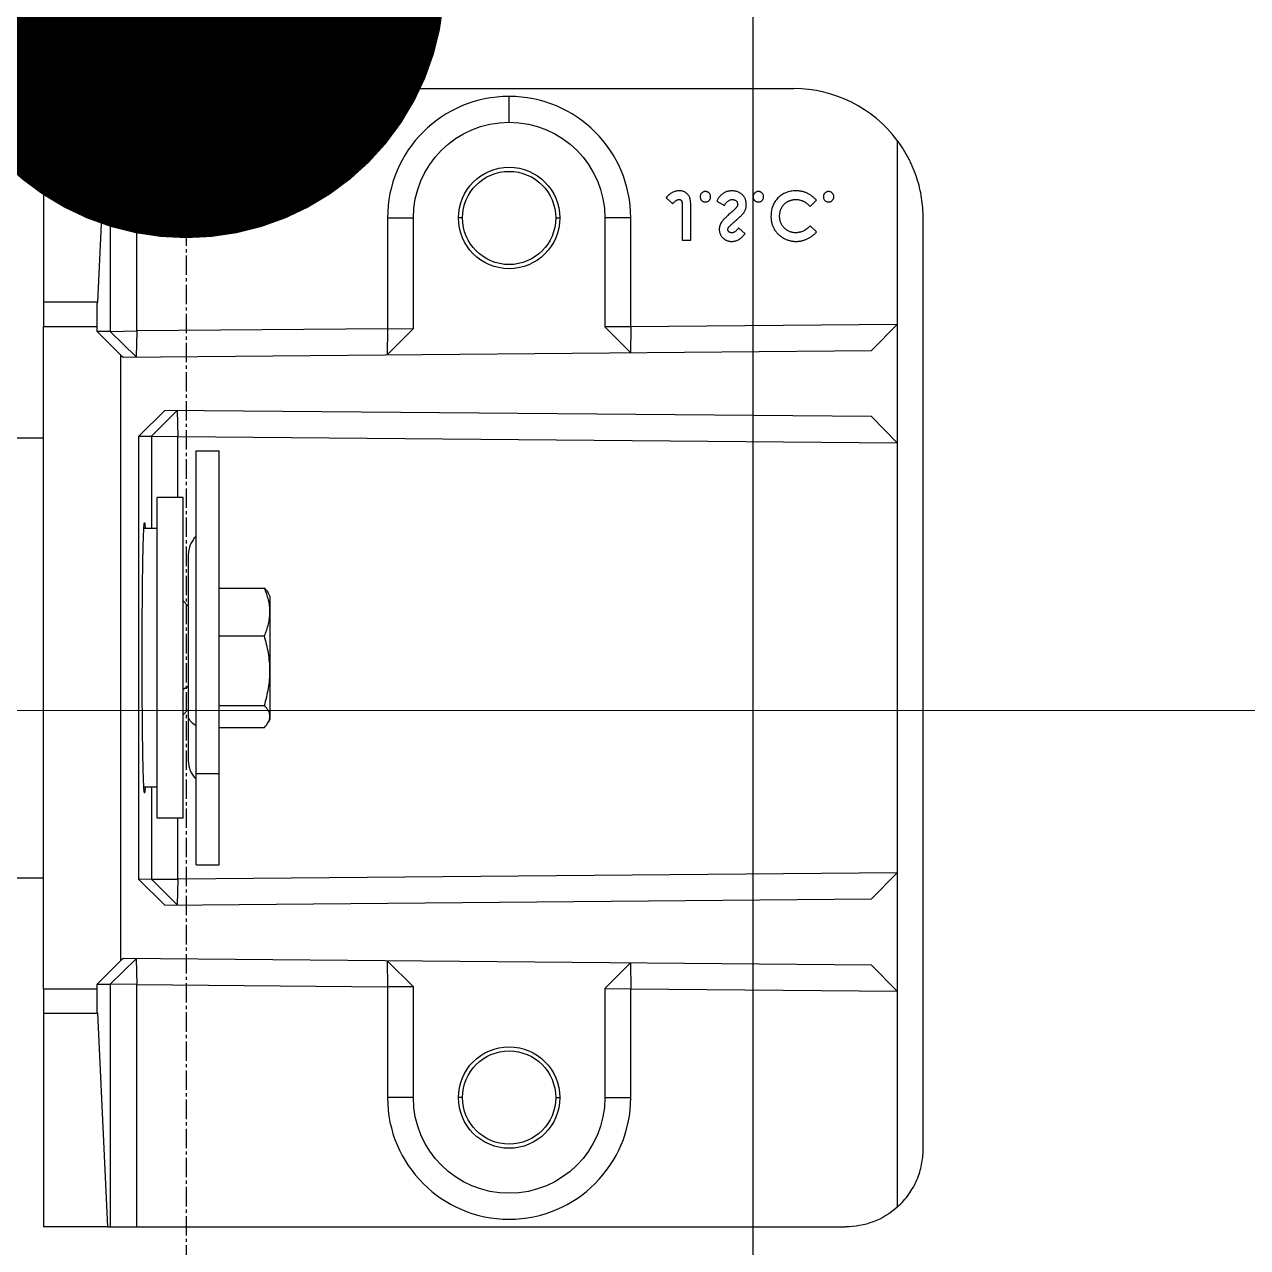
# Model space of a CAD drawing. Extents: x -32000 to 416743, y -254124 to 144214.
# Drawn here: x 257168.8 to 257405.1, y 74896.2 to 75132.6 of the extents above; entities that cross this region are included whole.
import ezdxf

# ---------------------------------------------------------------- set-up
doc = ezdxf.new("R2010")
doc.units = 0
doc.header["$LTSCALE"] = 10
for name, pattern in [('H12PL4$0$JJP_三點線', [0.9, 0.3, -0.15, 0, -0.15, 0, -0.15, 0, -0.15]), ('XFM1P40$0$CENTER2', [1.125, 0.75, -0.125, 0.125, -0.125]), ('XFM7P40ICA$0$H12PL4$0$JJP_三點線', [0.9, 0.3, -0.15, 0, -0.15, 0, -0.15, 0, -0.15])]:
    doc.linetypes.add(name, pattern=pattern)
for name, color, linetype in [('H12PL4$0$S-GRID', 252, 'Continuous'), ('XFM1P40$0$$0$M-PIPE-TEXT-ARROR', 250, 'Continuous'), ('XFM1P40$0$E-CBL-DIM', 250, 'Continuous'), ('XFM1P40$0$M-PIPE-CHWR13', 94, 'Continuous'), ('XFM1P40$0$M-PIPE-CHWR13_CL', 93, 'XFM1P40$0$CENTER2'), ('XFM1Q40$0$COL', 1, 'Continuous'), ('XFM1Q40$0$M-EQPM-MAU', 22, 'Continuous'), ('XFM7P40ICA$0$H12PL4$0$L40_19_MEJI', 252, 'Continuous'), ('XFM7P40ICA$0$H12PL4$0$S-GRID', 252, 'Continuous')]:
    doc.layers.add(name, color=color, linetype=linetype)
doc.styles.add('XFM1P40$0$$0$aa-txt', font='isocp.shx', dxfattribs={"bigfont": 'chineset.shx'})
doc.styles.add('XFM1P40$0$dim-txt', font='isocp.shx', dxfattribs={"width": 0.7, "bigfont": 'chineset.shx'})
doc.dimstyles.new('XFM1P40$0$$0$adim-200', dxfattribs={"dimscale": 200, "dimtxt": 0.3, "dimasz": 2.5, "dimexe": 0.1, "dimexo": 0.5, "dimgap": 0.15, "dimtad": 0, "dimdec": 4, "dimzin": 3, "dimdsep": 46, "dimtxsty": 'XFM1P40$0$$0$aa-txt', "dimcen": 2.5, "dimclrd": 256, "dimclre": 256, "dimclrt": 256, "dimadec": 0, "dimazin": 0, "dimtfac": 1, "dimtdec": 4, "dimtmove": 0, "dimatfit": 3, "dimfxl": 1, "dimtolj": 1, "dimtzin": 0, "dimarcsym": 0})
doc.dimstyles.new('XFM1P40$0$2000-dim', dxfattribs={"dimscale": 2000, "dimtxt": 0.1, "dimasz": 0.05, "dimexe": 0.1, "dimexo": 0.1, "dimgap": 0.05, "dimtad": 1, "dimdec": 0, "dimrnd": 5, "dimtxsty": 'XFM1P40$0$dim-txt', "dimblk": 'XFM1P40$0$_Dot', "dimcen": 2, "dimclrd": 256, "dimclre": 256, "dimclrt": 256, "dimadec": 0, "dimazin": 0, "dimtfac": 1, "dimtdec": 0, "dimtix": 1, "dimtmove": 2, "dimatfit": 3, "dimldrblk": 'XFM1P40$0$_Oblique', "dimfxl": 1, "dimtvp": 1, "dimarcsym": 0})

# ---------------------------------------------------------------- blocks, each defined once
blk = doc.blocks.new('H12PL4')
at = {"layer": 'H12PL4$0$S-GRID', "linetype": 'H12PL4$0$JJP_三點線', "lineweight": 0}
blk.add_line((-29000, 75000), (289600, 75000), dxfattribs=at)
blk = doc.blocks.new('XFM1P40$0$_Dot')
at = {"color": 0, "linetype": 'ByBlock', "lineweight": -2}
blk.add_line((-0.5, 0), (-1, 0), dxfattribs=at)
at = {"color": 0, "linetype": 'ByBlock', "const_width": 0.5}
blk.add_lwpolyline([(-0.25, 0, 1), (0.25, 0, 1)], format="xyb", close=True, dxfattribs=at)
blk = doc.blocks.new('*D288')
at = {"layer": 'DEFPOINTS', "color": 0, "transparency": 16777216}
for p in [(254630.54, 75140.63, 0), (257200, 75141.28), (257200, 75140.63, 0)]:
    blk.add_point(p, dxfattribs=at)
at = {"layer": 'XFM1P40$0$E-CBL-DIM', "lineweight": -2}
for p, q in [((254630.54, 75340.63), (254630.54, 75341.28)), ((257200, 75340.63), (257200, 75341.28)), ((254730.54, 75141.28), (257100, 75141.28))]:
    blk.add_line(p, q, dxfattribs=at)
at = {"layer": 'XFM1P40$0$E-CBL-DIM', "lineweight": -2, "xscale": 100, "yscale": 100, "zscale": 100, "rotation": 180}
blk.add_blockref('XFM1P40$0$_Dot', (254630.54, 75141.28), dxfattribs=at)
at = {"layer": 'XFM1P40$0$E-CBL-DIM', "lineweight": -2, "xscale": 100, "yscale": 100, "zscale": 100}
blk.add_blockref('XFM1P40$0$_Dot', (257200, 75141.28), dxfattribs=at)
at = {"layer": 'XFM1P40$0$E-CBL-DIM', "insert": (255915.27, 75341.3), "char_height": 200, "attachment_point": 5, "style": 'XFM1P40$0$dim-txt'}
blk.add_mtext('2570', dxfattribs=at)
blk = doc.blocks.new('XFM1P40$0$_Oblique')
at = {"color": 0, "linetype": 'ByBlock', "lineweight": -2}
blk.add_line((-0.5, -0.5), (0.5, 0.5), dxfattribs=at)
blk = doc.blocks.new('*D289')
at = {"layer": 'DEFPOINTS', "color": 0, "transparency": 16777216}
for p in [(257200, 75140.63, 0), (257620, 75141.28), (257620, 75140.63, 0)]:
    blk.add_point(p, dxfattribs=at)
at = {"layer": 'XFM1P40$0$E-CBL-DIM', "lineweight": -2}
for p, q in [((257200, 75340.63), (257200, 75341.28)), ((257620, 75340.63), (257620, 75341.28)), ((257100, 75141.28), (257000, 75141.28)), ((257200, 75141.28), (257620, 75141.28)), ((257720, 75141.28), (257820, 75141.28))]:
    blk.add_line(p, q, dxfattribs=at)
at = {"layer": 'XFM1P40$0$E-CBL-DIM', "lineweight": -2, "xscale": 100, "yscale": 100, "zscale": 100}
blk.add_blockref('XFM1P40$0$_Dot', (257200, 75141.28), dxfattribs=at)
at = {"layer": 'XFM1P40$0$E-CBL-DIM', "lineweight": -2, "xscale": 100, "yscale": 100, "zscale": 100, "rotation": 180}
blk.add_blockref('XFM1P40$0$_Dot', (257620, 75141.28), dxfattribs=at)
at = {"layer": 'XFM1P40$0$E-CBL-DIM', "insert": (257410, 75341.3), "char_height": 200, "attachment_point": 5, "style": 'XFM1P40$0$dim-txt'}
blk.add_mtext('420', dxfattribs=at)
blk = doc.blocks.new('XFM1Q40$0$JCZ-500鑄')
for p, q in [((-47.5, 185, 90), (-47.5, 170, 90)), ((37.5, 185, 90), (37.5, 170, 90)), ((-115, 157.61, 40), (-115, 170, 40)), ((-115, 170, 40), (-73.71, 170, 151.73)), ((-73.71, 159.56, 151.73), (-73.71, 170, 151.73)), ((59.02, 170, 155), (-69.02, 170, 155)), ((-69.02, 170, 155), (-69.02, 159.62, 155)), ((59.02, 159.62, 155), (59.02, 170, 155)), ((63.71, 170, 151.73), (105, 170, 40)), ((63.71, 170, 151.73), (63.71, 159.56, 151.73)), ((105, 157.61, 40), (105, 170, 40)), ((-115, 157.61, 40), (-73.71, 159.56, 151.73)), ((-68.05, 159.62, 155), (-69.02, 159.62, 155)), ((-68.07, 157.09, 10), (-68.05, 159.62, 155)), ((-68.05, 159.62, 155), (-63.51, 155, 155)), ((53.51, 155, 155), (58.05, 159.62, 155)), ((59.02, 159.62, 155), (58.05, 159.62, 155)), ((58.05, 159.62, 155), (58.07, 157.09, 10)), ((63.71, 159.56, 151.73), (105, 157.61, 40)), ((-115, 157.61, 40), (-115, 157.09, 10)), ((-115, 151.91, 5), (-115, 157.09, 10)), ((-115, 157.09, 10), (-68.07, 157.09, 10)), ((-68.07, 157.09, 10), (-68.16, 151.91, 5)), ((-68.07, 157.09, 10), (-63.16, 152.09, 10)), ((53.16, 152.09, 10), (58.07, 157.09, 10)), ((58.07, 157.09, 10), (105, 157.09, 10)), ((58.16, 151.91, 5), (58.07, 157.09, 10)), ((105, 157.61, 40), (105, 157.09, 10)), ((105, 157.09, 10), (105, 151.91, 5)), ((-63.13, 154.61, 154.61), (-64.4, 10, 10)), ((53.51, 155, 155), (-63.51, 155, 155)), ((-63.51, 155, 155), (-63.13, 154.61, 154.61)), ((53.13, 154.61, 154.61), (53.51, 155, 155)), ((54.4, 10, 10), (53.13, 154.61, 154.61)), ((-68.16, 151.91, 5), (-115, 151.91, 5)), ((-115, 151.91, 5), (-115, 25, 5)), ((-68.58, 103.5, 5), (-68.16, 151.91, 5)), ((-68.16, 151.91, 5), (-63.16, 152.09, 10)), ((-52.8, 146.51, 146.51), (-47.84, 151.56, 151.56)), ((37.84, 151.56, 151.56), (-47.84, 151.56, 151.56)), ((-47.84, 151.56, 151.56), (-47.82, 149.09, 10.09)), ((37.82, 149.09, 10.09), (37.84, 151.56, 151.56)), ((37.84, 151.56, 151.56), (42.8, 146.51, 146.51)), ((53.16, 152.09, 10), (58.16, 151.91, 5)), ((105, 151.91, 5), (58.16, 151.91, 5)), ((58.16, 151.91, 5), (58.58, 103.5, 5)), ((105, 151.91, 5), (105, 15, 5)), ((-47.82, 149.09, 10.09), (-52.77, 144.13, 10)), ((-47.82, 149.09, 10.09), (-47.77, 144, 5)), ((-47.82, 149.09, 10.09), (-30, 149.09, 10.09)), ((-31.03, 150.4, 85), (-31.02, 150.52, 92)), ((-30, 148, 92), (-30, 150.64, 92)), ((20, 148, 92), (20, 150.64, 92)), ((20, 149.09, 10.09), (37.82, 149.09, 10.09)), ((21.02, 150.52, 92), (21.03, 150.4, 85)), ((37.82, 149.09, 10.09), (37.77, 144, 5)), ((37.82, 149.09, 10.09), (42.77, 144.13, 10)), ((-36, 143, 92), (-36, 148, 92)), ((26, 143, 92), (26, 148, 92)), ((-51.6, 10, 10), (-52.8, 146.51, 146.51)), ((42.8, 146.51, 146.51), (41.6, 10, 10)), ((-52.77, 144.13, 10), (-47.77, 144, 5)), ((-47.77, 144, 5), (-46.56, 5, 5)), ((-36, 144, 5), (-47.77, 144, 5)), ((-15, 142, 92), (-16, 143, 92)), ((0.58, 142, 100.3), (1.14, 143, 101.13)), ((5, 142, 92), (6, 143, 92)), ((37.77, 144, 5), (26, 144, 5)), ((36.56, 5, 5), (37.77, 144, 5)), ((37.77, 144, 5), (42.77, 144.13, 10)), ((-45, 140.5, 92), (-45, 136, 92)), ((17.38, 140.5, 125.15), (17.38, 136, 125.15)), ((35, 140.5, 92), (35, 136, 92)), ((-18.45, 136, 94.89), (-18.45, 127.29, 94.89)), ((-9.22, 136, 105.09), (-9.22, 127.29, 105.09)), ((4.23, 136, 102.2), (4.23, 127.29, 102.2)), ((8.45, 136, 89.11), (8.45, 127.29, 89.11)), ((-16.91, 126.22, 92), (-17.52, 126.57, 92)), ((6.91, 126.22, 92), (7.52, 126.57, 92)), ((-90, 103.5, 5), (-68.58, 103.5, 5)), ((-90, 103.5, 5), (-90, 98.5, 10)), ((-63.58, 103.54, 10), (-68.62, 98.5, 10)), ((-68.58, 103.5, 5), (-68.62, 98.5, 10)), ((-68.58, 103.5, 5), (-63.58, 103.54, 10)), ((53.58, 103.54, 10), (58.58, 103.5, 5)), ((58.62, 98.5, 10), (53.58, 103.54, 10)), ((58.58, 103.5, 5), (80, 103.5, 5)), ((58.62, 98.5, 10), (58.58, 103.5, 5)), ((80, 98.5, 10), (80, 103.5, 5)), ((-68.62, 98.5, 10), (-90, 98.5, 10)), ((80, 98.5, 10), (58.62, 98.5, 10)), ((-90, 89.01, -5), (-90, 89.8, 10)), ((80, 89.01, -5), (80, 89.8, 10)), ((-108.5, 80, 10), (-113.5, 80, 5)), ((-90, 70.99, -5), (-90, 70.2, 10)), ((80, 70.99, -5), (80, 70.2, 10)), ((-90, 56.5, 5), (-90, 61.5, 10)), ((-90, 61.5, 10), (-68.95, 61.5, 10)), ((-68.99, 56.5, 5), (-68.95, 61.5, 10)), ((-68.95, 61.5, 10), (-63.99, 56.54, 10)), ((53.99, 56.54, 10), (58.95, 61.5, 10)), ((58.95, 61.5, 10), (58.99, 56.5, 5)), ((58.95, 61.5, 10), (80, 61.5, 10)), ((80, 61.5, 10), (80, 56.5, 5)), ((-68.99, 56.5, 5), (-90, 56.5, 5)), ((-69.44, 5, 5), (-68.99, 56.5, 5)), ((-68.99, 56.5, 5), (-63.99, 56.54, 10)), ((53.99, 56.54, 10), (58.99, 56.5, 5)), ((58.99, 56.5, 5), (59.44, 5, 5)), ((80, 56.5, 5), (58.99, 56.5, 5)), ((-93.92, 49.64, 6), (-92.76, 48.38, 6)), ((-92.27, 46.55, 6), (-85.71, 46.55, 6)), ((-85.71, 46.55, 6), (-85.71, 44.88, 6)), ((-85.71, 44.88, 6), (-91.88, 44.88, 6)), ((-93.26, 39.88, 6), (-92.38, 38.41, 6)), ((-86.95, 34.4, 6), (-88.09, 35.65, 6)), ((-92.22, 21.81, 6), (-93.47, 20.63, 6)), ((-87.32, 20.59, 6), (-88.49, 21.81, 6)), ((-64.4, 10, 10), (-69.44, 5, 5)), ((-46.56, 5, 5), (-51.6, 10, 10)), ((41.6, 10, 10), (36.56, 5, 5)), ((59.44, 5, 5), (54.4, 10, 10)), ((-105, 5, 5), (-69.44, 5, 5)), ((-69.44, 5, 5), (-46.56, 5, 5)), ((-46.56, 5, 5), (36.56, 5, 5)), ((36.56, 5, 5), (59.44, 5, 5)), ((59.44, 5, 5), (101.18, 5, 5)), ((90, 0), (-90, 0))]:
    blk.add_line(p, q)
at = {"extrusion": (2.40741e-33, 1, -1.0842e-17)}
for centre, start, end in [((69.02, 150, 170), 20.2826, 90), ((-59.02, 150, 170), 90, 159.7174)]:
    blk.add_arc(centre, 5, start, end, dxfattribs=at)
at = {"extrusion": (1.4638e-32, -1, -6.59239e-17)}
for centre in [(-5, 92, -148), (-5, 92, -143)]:
    blk.add_arc(centre, 31, 0, 180, dxfattribs=at)
at = {"extrusion": (0, 0, -1)}
for centre, start, end in [((24.89, 137, -92), 44.427, 90), ((-14.89, 137, -92), 90, 135.573)]:
    blk.add_arc(centre, 5, start, end, dxfattribs=at)
at = {"extrusion": (-2.01461e-16, 1, 2.8502e-16)}
for start, end in [(0, 124.0223), (124.0223, 180)]:
    blk.add_arc((5, 92, 142), 19.89, start, end, dxfattribs=at)
at = {"extrusion": (-0.82882, -4.05906e-16, 0.559516)}
blk.add_arc((-137, 93.35, 55.62), 5, 134.427, 180, dxfattribs=at)
at = {"extrusion": (2.01461e-16, -1, -2.8502e-16)}
for centre, start, end in [((-5, 92, -140.5), 55.9777, 180), ((-5, 92, -140.5), 0, 55.9777), ((-5, 92, -136), 55.9777, 180), ((-5, 92, -136), 0, 55.9777)]:
    blk.add_arc(centre, 40, start, end, dxfattribs=at)
at = {"extrusion": (-1.29174e-16, 1, 3.13183e-16)}
for start, end in [(0, 42.1457), (42.1457, 102.1457), (102.1457, 162.1457), (162.1457, 180)]:
    blk.add_arc((5, 92, 126.22), 11.91, start, end, dxfattribs=at)
at = {"extrusion": (2.22045e-16, 1.76787e-16, -1)}
for centre, radius, start, end in [((90, 80, -5), 23.5, 0, 90), ((-80, 80, -5), 23.5, 90, 270), ((90, 80, -5), 23.5, 270, 0), ((90, 25, -5), 25, 306.8699, 0)]:
    blk.add_arc(centre, radius, start, end, dxfattribs=at)
for centre, radius, start, end in [((-90, 80, 10), 18.5, 90, 180), ((80, 80, 10), 18.5, 270, 90), ((-90, 80, 10), 9.8, 90, 270), ((-90, 80, -5), 9.01, 90, 270), ((-90, 80, 10), 9.8, 270, 90), ((-90, 80, -5), 9.01, 270, 90), ((80, 80, 10), 9.8, 90, 270), ((80, 80, -5), 9.01, 90, 270), ((80, 80, 10), 9.8, 270, 90), ((80, 80, -5), 9.01, 270, 90), ((-90, 80, 10), 18.5, 180, 270), ((90, 15, 5), 15, 318.1897, 0)]:
    blk.add_arc(centre, radius, start, end)
for points, weights in [([(-69.02, 159.62, 155), (-71.18, 159.62, 155), (-72.96, 159.6, 153.76), (-73.71, 159.56, 151.73)], [1, 0.880375915643, 0.880375915643, 1]), ([(63.71, 159.56, 151.73), (62.96, 159.6, 153.76), (61.18, 159.62, 155), (59.02, 159.62, 155)], [1, 0.880375915643, 0.880375915643, 1]), ([(-30, 150.27, 77.74), (-30.7, 150.31, 80.14), (-31.03, 150.35, 82.58), (-31.03, 150.4, 85)], [0.909736914879, 0.932765617485, 0.962853312525, 1]), ([(-31.02, 150.52, 92), (-30.97, 151.42, 143.95), (20.97, 151.42, 143.95), (21.02, 150.52, 92)], [1, 0.33394318746, 0.33394318746, 1]), ([(21.03, 150.4, 85), (21.03, 150.35, 82.58), (20.7, 150.31, 80.14), (20, 150.27, 77.74)], [1, 0.962853312525, 0.932765617485, 0.909736914879])]:
    blk.add_rational_spline(points, weights, degree=3)
for points, knots in [([(-13.83, 126.22, 99.99), (-14.22, 126.22, 99.56), (-14.62, 126.25, 99.13), (-15.4, 126.34, 98.27), (-15.78, 126.42, 97.84), (-16.94, 126.69, 96.57), (-17.69, 126.96, 95.73), (-18.45, 127.29, 94.89)], [0.006959387, 0.006959387, 0.006959387, 0.006959387, 0.008692669, 0.008692669, 0.010425951, 0.010425951, 0.013892515, 0.013892515, 0.013892515, 0.013892515]), ([(-9.22, 127.29, 105.09), (-9.97, 126.96, 104.26), (-10.73, 126.69, 103.42), (-12.27, 126.32, 101.72), (-13.05, 126.22, 100.86), (-13.83, 126.22, 99.99)], [0.000000238, 0.000000238, 0.000000238, 0.000000238, 0.003479813, 0.003479813, 0.006959387, 0.006959387, 0.006959387, 0.006959387]), ([(-2.49, 126.22, 103.65), (-3.06, 126.22, 103.77), (-3.63, 126.25, 103.89), (-4.78, 126.35, 104.14), (-5.34, 126.42, 104.26), (-7.03, 126.7, 104.62), (-8.13, 126.97, 104.86), (-9.22, 127.29, 105.09)], [0.019228625, 0.019228625, 0.019228625, 0.019228625, 0.020969115, 0.020969115, 0.022709605, 0.022709605, 0.026190586, 0.026190586, 0.026190586, 0.026190586]), ([(4.23, 127.29, 102.2), (3.14, 126.96, 102.43), (2.02, 126.69, 102.68), (-0.23, 126.32, 103.16), (-1.36, 126.22, 103.4), (-2.49, 126.22, 103.65)], [0.012270797, 0.012270797, 0.012270797, 0.012270797, 0.015749711, 0.015749711, 0.019228625, 0.019228625, 0.019228625, 0.019228625]), ([(6.34, 126.22, 95.65), (6.16, 126.22, 96.21), (5.98, 126.25, 96.77), (5.62, 126.34, 97.87), (5.45, 126.42, 98.42), (4.92, 126.69, 100.05), (4.57, 126.96, 101.13), (4.23, 127.29, 102.2)], [0.006959387, 0.006959387, 0.006959387, 0.006959387, 0.008692669, 0.008692669, 0.010425951, 0.010425951, 0.013892515, 0.013892515, 0.013892515, 0.013892515]), ([(8.45, 127.29, 89.11), (8.1, 126.96, 90.18), (7.76, 126.69, 91.26), (7.05, 126.32, 93.44), (6.7, 126.22, 94.54), (6.34, 126.22, 95.65)], [0.000000238, 0.000000238, 0.000000238, 0.000000238, 0.003479813, 0.003479813, 0.006959387, 0.006959387, 0.006959387, 0.006959387]), ([(-95.24, 47.11, 6), (-95.23, 47.23, 6), (-95.23, 47.47, 6), (-95.16, 47.82, 6), (-95.06, 48.16, 6), (-94.91, 48.49, 6), (-94.73, 48.8, 6), (-94.5, 49.1, 6), (-94.23, 49.39, 6), (-94.03, 49.56, 6), (-93.92, 49.64, 6)], [0, 0, 0, 0, 0.123869, 0.244318, 0.36308, 0.483363, 0.604704, 0.731021, 0.862039, 1, 1, 1, 1]), ([(-92.76, 48.38, 6), (-92.83, 48.32, 6), (-92.97, 48.19, 6), (-93.15, 48.01, 6), (-93.3, 47.84, 6), (-93.41, 47.68, 6), (-93.48, 47.53, 6), (-93.53, 47.39, 6), (-93.56, 47.24, 6), (-93.57, 47.15, 6), (-93.57, 47.1, 6)], [0, 0, 0, 0, 0.191177, 0.356896, 0.499617, 0.618069, 0.721813, 0.819283, 0.911678, 1, 1, 1, 1]), ([(-91.88, 44.88, 6), (-92, 44.88, 6), (-92.22, 44.88, 6), (-92.55, 44.89, 6), (-92.85, 44.91, 6), (-93.12, 44.94, 6), (-93.37, 44.97, 6), (-93.58, 45.01, 6), (-93.77, 45.05, 6), (-93.99, 45.12, 6), (-94.23, 45.23, 6), (-94.48, 45.4, 6), (-94.7, 45.61, 6), (-94.9, 45.85, 6), (-95.05, 46.13, 6), (-95.16, 46.43, 6), (-95.23, 46.76, 6), (-95.23, 46.99, 6), (-95.24, 47.11, 6)], [0, 0, 0, 0, 0.0764104, 0.1472277, 0.212073, 0.2710544, 0.3241761, 0.3719781, 0.4141163, 0.4509948, 0.5180951, 0.5835658, 0.6487332, 0.7154311, 0.7831206, 0.8520752, 0.9238429, 1, 1, 1, 1]), ([(-93.57, 47.1, 6), (-93.57, 47.06, 6), (-93.56, 46.97, 6), (-93.51, 46.86, 6), (-93.44, 46.76, 6), (-93.35, 46.69, 6), (-93.26, 46.65, 6), (-93.17, 46.62, 6), (-93.06, 46.6, 6), (-92.94, 46.58, 6), (-92.79, 46.56, 6), (-92.63, 46.56, 6), (-92.46, 46.55, 6), (-92.33, 46.55, 6), (-92.27, 46.55, 6)], [0, 0, 0, 0, 0.0836649, 0.1608601, 0.2367566, 0.3196641, 0.3673443, 0.4262313, 0.4935493, 0.5728733, 0.6624888, 0.7645312, 0.8758718, 1, 1, 1, 1]), ([(-95.12, 42.08, 6), (-95.12, 42.15, 6), (-95.11, 42.28, 6), (-95.05, 42.47, 6), (-94.95, 42.65, 6), (-94.83, 42.8, 6), (-94.67, 42.93, 6), (-94.5, 43.03, 6), (-94.3, 43.08, 6), (-94.17, 43.09, 6), (-94.1, 43.09, 6)], [0, 0, 0, 0, 0.126739, 0.249854, 0.371183, 0.498951, 0.62672, 0.750102, 0.872098, 1, 1, 1, 1]), ([(-94.1, 43.09, 6), (-94.04, 43.09, 6), (-93.9, 43.08, 6), (-93.71, 43.03, 6), (-93.54, 42.93, 6), (-93.38, 42.8, 6), (-93.26, 42.65, 6), (-93.16, 42.47, 6), (-93.11, 42.28, 6), (-93.1, 42.15, 6), (-93.1, 42.08, 6)], [0, 0, 0, 0, 0.128287, 0.250649, 0.37337, 0.500625, 0.628031, 0.749723, 0.87288, 1, 1, 1, 1]), ([(-94.1, 41.07, 6), (-94.17, 41.07, 6), (-94.3, 41.08, 6), (-94.49, 41.14, 6), (-94.67, 41.23, 6), (-94.83, 41.36, 6), (-94.96, 41.52, 6), (-95.05, 41.69, 6), (-95.11, 41.88, 6), (-95.12, 42.02, 6), (-95.12, 42.08, 6)], [0, 0, 0, 0, 0.127841, 0.249779, 0.372553, 0.500261, 0.627969, 0.750265, 0.873322, 1, 1, 1, 1]), ([(-93.1, 42.08, 6), (-93.1, 42.02, 6), (-93.11, 41.88, 6), (-93.16, 41.69, 6), (-93.26, 41.52, 6), (-93.38, 41.36, 6), (-93.54, 41.23, 6), (-93.71, 41.14, 6), (-93.9, 41.08, 6), (-94.04, 41.07, 6), (-94.1, 41.07, 6)], [0, 0, 0, 0, 0.1270595, 0.2501582, 0.3728214, 0.5001668, 0.6273612, 0.7494693, 0.871774, 1, 1, 1, 1]), ([(-95.24, 36.95, 6), (-95.24, 37.03, 6), (-95.23, 37.19, 6), (-95.21, 37.42, 6), (-95.17, 37.65, 6), (-95.12, 37.86, 6), (-95.06, 38.07, 6), (-94.97, 38.27, 6), (-94.88, 38.46, 6), (-94.76, 38.65, 6), (-94.63, 38.82, 6), (-94.49, 39, 6), (-94.33, 39.16, 6), (-94.15, 39.32, 6), (-93.95, 39.47, 6), (-93.74, 39.61, 6), (-93.51, 39.75, 6), (-93.34, 39.84, 6), (-93.26, 39.88, 6)], [0, 0, 0, 0, 0.0635598, 0.1258849, 0.1862647, 0.2450088, 0.3033976, 0.3608185, 0.4180847, 0.4755399, 0.5338146, 0.5936782, 0.6550955, 0.7187347, 0.7849464, 0.8535031, 0.9251726, 1, 1, 1, 1]), ([(-92.38, 38.41, 6), (-92.47, 38.36, 6), (-92.66, 38.26, 6), (-92.9, 38.08, 6), (-93.11, 37.9, 6), (-93.27, 37.71, 6), (-93.41, 37.52, 6), (-93.5, 37.31, 6), (-93.56, 37.11, 6), (-93.57, 36.96, 6), (-93.57, 36.89, 6)], [0, 0, 0, 0, 0.160458, 0.307612, 0.442139, 0.566229, 0.681222, 0.789558, 0.895029, 1, 1, 1, 1]), ([(-91.09, 37.06, 6), (-90.99, 37.18, 6), (-90.8, 37.41, 6), (-90.51, 37.73, 6), (-90.25, 38.02, 6), (-90, 38.27, 6), (-89.77, 38.49, 6), (-89.56, 38.69, 6), (-89.36, 38.84, 6), (-89.13, 39.01, 6), (-88.85, 39.17, 6), (-88.51, 39.3, 6), (-88.17, 39.39, 6), (-87.94, 39.4, 6), (-87.83, 39.4, 6)], [0, 0, 0, 0, 0.112135, 0.215221, 0.309931, 0.395996, 0.473179, 0.541879, 0.602267, 0.654475, 0.747781, 0.835263, 0.918918, 1, 1, 1, 1]), ([(-87.83, 39.4, 6), (-87.75, 39.4, 6), (-87.59, 39.4, 6), (-87.36, 39.36, 6), (-87.14, 39.31, 6), (-86.93, 39.23, 6), (-86.72, 39.13, 6), (-86.53, 39.01, 6), (-86.34, 38.87, 6), (-86.17, 38.7, 6), (-86.01, 38.52, 6), (-85.86, 38.33, 6), (-85.74, 38.13, 6), (-85.64, 37.92, 6), (-85.57, 37.69, 6), (-85.51, 37.46, 6), (-85.48, 37.22, 6), (-85.48, 37.05, 6), (-85.48, 36.97, 6)], [0, 0, 0, 0, 0.063185, 0.124481, 0.184877, 0.244614, 0.304595, 0.365488, 0.427421, 0.49161, 0.55586, 0.618978, 0.68088, 0.742424, 0.804953, 0.868227, 0.932874, 1, 1, 1, 1]), ([(-92.59, 34.17, 6), (-92.69, 34.17, 6), (-92.87, 34.17, 6), (-93.14, 34.21, 6), (-93.4, 34.27, 6), (-93.64, 34.35, 6), (-93.88, 34.46, 6), (-94.1, 34.59, 6), (-94.3, 34.76, 6), (-94.49, 34.93, 6), (-94.67, 35.13, 6), (-94.82, 35.35, 6), (-94.95, 35.58, 6), (-95.05, 35.83, 6), (-95.14, 36.09, 6), (-95.2, 36.36, 6), (-95.23, 36.65, 6), (-95.24, 36.85, 6), (-95.24, 36.95, 6)], [0, 0, 0, 0, 0.065193, 0.12791, 0.189023, 0.248512, 0.307568, 0.366978, 0.426948, 0.4883, 0.550066, 0.611349, 0.67219, 0.734048, 0.796945, 0.862267, 0.929634, 1, 1, 1, 1]), ([(-93.57, 36.89, 6), (-93.57, 36.82, 6), (-93.56, 36.68, 6), (-93.51, 36.48, 6), (-93.43, 36.29, 6), (-93.31, 36.14, 6), (-93.18, 36, 6), (-93.02, 35.9, 6), (-92.86, 35.84, 6), (-92.75, 35.84, 6), (-92.69, 35.83, 6)], [0, 0, 0, 0, 0.1419221, 0.2753495, 0.4052739, 0.5362988, 0.6622399, 0.7779667, 0.88833, 1, 1, 1, 1]), ([(-92.69, 35.83, 6), (-92.64, 35.84, 6), (-92.53, 35.84, 6), (-92.37, 35.89, 6), (-92.21, 35.96, 6), (-92.08, 36.04, 6), (-91.97, 36.13, 6), (-91.88, 36.21, 6), (-91.77, 36.31, 6), (-91.65, 36.43, 6), (-91.53, 36.56, 6), (-91.39, 36.71, 6), (-91.24, 36.88, 6), (-91.14, 37, 6), (-91.09, 37.06, 6)], [0, 0, 0, 0, 0.076338, 0.155074, 0.238325, 0.327891, 0.378865, 0.43968, 0.509886, 0.588921, 0.677472, 0.775572, 0.882649, 1, 1, 1, 1]), ([(-89.39, 36.32, 6), (-89.46, 36.24, 6), (-89.59, 36.09, 6), (-89.77, 35.88, 6), (-89.93, 35.7, 6), (-90.08, 35.54, 6), (-90.2, 35.4, 6), (-90.31, 35.29, 6), (-90.39, 35.2, 6), (-90.44, 35.15, 6), (-90.46, 35.13, 6)], [0, 0, 0, 0, 0.192953, 0.366184, 0.520457, 0.655012, 0.770624, 0.865677, 0.942675, 1, 1, 1, 1]), ([(-88.2, 37.58, 6), (-88.22, 37.56, 6), (-88.28, 37.51, 6), (-88.38, 37.42, 6), (-88.5, 37.3, 6), (-88.64, 37.16, 6), (-88.8, 36.99, 6), (-88.98, 36.79, 6), (-89.18, 36.56, 6), (-89.32, 36.4, 6), (-89.39, 36.32, 6)], [0, 0, 0, 0, 0.0592336, 0.1363478, 0.2338027, 0.3486397, 0.4831847, 0.6359708, 0.8092454, 1, 1, 1, 1]), ([(-87.75, 37.74, 6), (-87.79, 37.74, 6), (-87.87, 37.73, 6), (-87.98, 37.7, 6), (-88.09, 37.65, 6), (-88.16, 37.61, 6), (-88.2, 37.58, 6)], [0, 0, 0, 0, 0.241881, 0.487115, 0.737838, 1, 1, 1, 1]), ([(-88.09, 35.65, 6), (-88.02, 35.7, 6), (-87.87, 35.81, 6), (-87.68, 35.97, 6), (-87.52, 36.14, 6), (-87.38, 36.3, 6), (-87.27, 36.47, 6), (-87.2, 36.64, 6), (-87.15, 36.81, 6), (-87.15, 36.93, 6), (-87.14, 36.99, 6)], [0, 0, 0, 0, 0.162432, 0.311848, 0.448466, 0.574275, 0.689054, 0.797558, 0.900286, 1, 1, 1, 1]), ([(-87.14, 36.99, 6), (-87.14, 37.04, 6), (-87.15, 37.14, 6), (-87.18, 37.29, 6), (-87.24, 37.42, 6), (-87.32, 37.53, 6), (-87.42, 37.62, 6), (-87.52, 37.69, 6), (-87.64, 37.73, 6), (-87.71, 37.73, 6), (-87.75, 37.74, 6)], [0, 0, 0, 0, 0.148126, 0.285993, 0.416634, 0.54738, 0.671583, 0.784401, 0.893266, 1, 1, 1, 1]), ([(-85.48, 36.97, 6), (-85.48, 36.86, 6), (-85.49, 36.64, 6), (-85.55, 36.32, 6), (-85.65, 36, 6), (-85.76, 35.75, 6), (-85.88, 35.55, 6), (-85.99, 35.39, 6), (-86.11, 35.23, 6), (-86.24, 35.07, 6), (-86.4, 34.91, 6), (-86.57, 34.74, 6), (-86.75, 34.57, 6), (-86.89, 34.46, 6), (-86.95, 34.4, 6)], [0, 0, 0, 0, 0.106906, 0.212967, 0.319763, 0.429089, 0.485862, 0.546561, 0.611431, 0.679818, 0.753594, 0.83076, 0.913137, 1, 1, 1, 1]), ([(-90.46, 35.13, 6), (-90.55, 35.04, 6), (-90.72, 34.89, 6), (-90.99, 34.68, 6), (-91.25, 34.51, 6), (-91.5, 34.38, 6), (-91.76, 34.28, 6), (-92.03, 34.21, 6), (-92.31, 34.17, 6), (-92.5, 34.17, 6), (-92.59, 34.17, 6)], [0, 0, 0, 0, 0.150811, 0.289911, 0.417498, 0.535597, 0.648803, 0.762441, 0.879845, 1, 1, 1, 1]), ([(-95.12, 31.84, 6), (-95.12, 31.91, 6), (-95.11, 32.04, 6), (-95.05, 32.23, 6), (-94.95, 32.41, 6), (-94.83, 32.56, 6), (-94.67, 32.69, 6), (-94.5, 32.79, 6), (-94.3, 32.85, 6), (-94.17, 32.85, 6), (-94.1, 32.86, 6)], [0, 0, 0, 0, 0.126739, 0.249854, 0.371183, 0.498951, 0.62672, 0.750102, 0.872098, 1, 1, 1, 1]), ([(-94.1, 30.83, 6), (-94.17, 30.83, 6), (-94.3, 30.84, 6), (-94.49, 30.9, 6), (-94.67, 30.99, 6), (-94.83, 31.12, 6), (-94.96, 31.28, 6), (-95.05, 31.45, 6), (-95.11, 31.64, 6), (-95.12, 31.78, 6), (-95.12, 31.84, 6)], [0, 0, 0, 0, 0.127841, 0.249779, 0.372553, 0.500261, 0.627969, 0.750265, 0.873322, 1, 1, 1, 1]), ([(-94.1, 32.86, 6), (-94.04, 32.85, 6), (-93.9, 32.85, 6), (-93.71, 32.79, 6), (-93.54, 32.69, 6), (-93.38, 32.56, 6), (-93.26, 32.41, 6), (-93.16, 32.23, 6), (-93.11, 32.04, 6), (-93.1, 31.91, 6), (-93.1, 31.84, 6)], [0, 0, 0, 0, 0.1282867, 0.2506492, 0.3733704, 0.500625, 0.6280307, 0.7497234, 0.8728804, 1, 1, 1, 1]), ([(-93.1, 31.84, 6), (-93.1, 31.78, 6), (-93.11, 31.64, 6), (-93.16, 31.45, 6), (-93.26, 31.28, 6), (-93.38, 31.12, 6), (-93.54, 30.99, 6), (-93.71, 30.9, 6), (-93.9, 30.84, 6), (-94.04, 30.83, 6), (-94.1, 30.83, 6)], [0, 0, 0, 0, 0.1270595, 0.2501582, 0.3728214, 0.5001668, 0.6273612, 0.7494693, 0.871774, 1, 1, 1, 1]), ([(-95.24, 24.58, 6), (-95.23, 24.75, 6), (-95.23, 25.09, 6), (-95.16, 25.59, 6), (-95.05, 26.06, 6), (-94.9, 26.51, 6), (-94.71, 26.93, 6), (-94.47, 27.33, 6), (-94.19, 27.71, 6), (-93.87, 28.06, 6), (-93.51, 28.37, 6), (-93.13, 28.65, 6), (-92.73, 28.88, 6), (-92.3, 29.08, 6), (-91.84, 29.22, 6), (-91.36, 29.33, 6), (-90.86, 29.39, 6), (-90.52, 29.4, 6), (-90.34, 29.4, 6)], [0, 0, 0, 0, 0.067374, 0.131832, 0.194455, 0.255566, 0.315587, 0.375625, 0.436133, 0.497772, 0.559461, 0.620267, 0.680775, 0.741575, 0.803222, 0.866497, 0.931913, 1, 1, 1, 1]), ([(-90.34, 29.4, 6), (-90.23, 29.4, 6), (-90, 29.4, 6), (-89.67, 29.37, 6), (-89.34, 29.32, 6), (-89.03, 29.25, 6), (-88.72, 29.17, 6), (-88.43, 29.06, 6), (-88.14, 28.94, 6), (-87.87, 28.79, 6), (-87.61, 28.63, 6), (-87.36, 28.45, 6), (-87.12, 28.25, 6), (-86.89, 28.04, 6), (-86.68, 27.81, 6), (-86.48, 27.57, 6), (-86.3, 27.3, 6), (-86.13, 27.03, 6), (-85.98, 26.74, 6), (-85.84, 26.44, 6), (-85.73, 26.14, 6), (-85.64, 25.84, 6), (-85.57, 25.52, 6), (-85.51, 25.21, 6), (-85.48, 24.88, 6), (-85.48, 24.66, 6), (-85.48, 24.55, 6)], [0, 0, 0, 0, 0.044668, 0.088522, 0.130976, 0.172908, 0.214009, 0.254998, 0.295309, 0.335907, 0.37632, 0.416323, 0.456499, 0.496665, 0.537199, 0.578092, 0.619901, 0.662604, 0.705271, 0.747628, 0.789409, 0.831248, 0.872811, 0.91486, 0.957022, 1, 1, 1, 1]), ([(-90.34, 27.74, 6), (-90.42, 27.74, 6), (-90.57, 27.73, 6), (-90.79, 27.71, 6), (-91.01, 27.68, 6), (-91.23, 27.64, 6), (-91.43, 27.58, 6), (-91.63, 27.51, 6), (-91.82, 27.43, 6), (-92.01, 27.34, 6), (-92.19, 27.23, 6), (-92.36, 27.12, 6), (-92.51, 26.99, 6), (-92.66, 26.86, 6), (-92.8, 26.71, 6), (-92.93, 26.55, 6), (-93.05, 26.39, 6), (-93.16, 26.21, 6), (-93.25, 26.03, 6), (-93.34, 25.84, 6), (-93.41, 25.64, 6), (-93.47, 25.44, 6), (-93.52, 25.23, 6), (-93.55, 25.02, 6), (-93.57, 24.81, 6), (-93.57, 24.66, 6), (-93.57, 24.59, 6)], [0, 0, 0, 0, 0.04599, 0.090647, 0.134497, 0.177347, 0.219284, 0.260927, 0.302462, 0.343585, 0.384146, 0.424344, 0.464381, 0.503969, 0.543783, 0.583766, 0.624386, 0.665518, 0.706649, 0.747805, 0.788877, 0.830204, 0.871696, 0.913726, 0.956584, 1, 1, 1, 1]), ([(-87.14, 24.62, 6), (-87.15, 24.73, 6), (-87.15, 24.94, 6), (-87.19, 25.25, 6), (-87.27, 25.55, 6), (-87.37, 25.83, 6), (-87.5, 26.11, 6), (-87.66, 26.36, 6), (-87.85, 26.61, 6), (-88.06, 26.84, 6), (-88.3, 27.05, 6), (-88.55, 27.23, 6), (-88.81, 27.39, 6), (-89.09, 27.52, 6), (-89.38, 27.61, 6), (-89.69, 27.69, 6), (-90.01, 27.73, 6), (-90.23, 27.73, 6), (-90.34, 27.74, 6)], [0, 0, 0, 0, 0.064715, 0.127707, 0.188882, 0.249158, 0.309661, 0.370225, 0.432332, 0.495782, 0.559304, 0.621861, 0.683322, 0.744523, 0.806088, 0.868994, 0.933419, 1, 1, 1, 1]), ([(-93.47, 20.63, 6), (-93.55, 20.71, 6), (-93.7, 20.88, 6), (-93.93, 21.12, 6), (-94.13, 21.37, 6), (-94.31, 21.6, 6), (-94.48, 21.84, 6), (-94.62, 22.07, 6), (-94.75, 22.3, 6), (-94.85, 22.53, 6), (-94.95, 22.76, 6), (-95.02, 23, 6), (-95.09, 23.24, 6), (-95.14, 23.5, 6), (-95.19, 23.76, 6), (-95.22, 24.02, 6), (-95.24, 24.3, 6), (-95.24, 24.49, 6), (-95.24, 24.58, 6)], [0, 0, 0, 0, 0.077784, 0.151817, 0.222542, 0.29028, 0.354643, 0.415801, 0.474713, 0.53043, 0.585584, 0.641307, 0.6979, 0.75542, 0.814521, 0.874876, 0.936669, 1, 1, 1, 1]), ([(-93.57, 24.59, 6), (-93.57, 24.46, 6), (-93.56, 24.22, 6), (-93.51, 23.86, 6), (-93.41, 23.52, 6), (-93.31, 23.25, 6), (-93.2, 23.03, 6), (-93.1, 22.87, 6), (-92.99, 22.7, 6), (-92.87, 22.53, 6), (-92.73, 22.36, 6), (-92.57, 22.18, 6), (-92.4, 22, 6), (-92.28, 21.88, 6), (-92.22, 21.81, 6)], [0, 0, 0, 0, 0.117044, 0.22996, 0.340689, 0.449881, 0.50608, 0.565321, 0.62822, 0.694742, 0.765029, 0.839587, 0.917753, 1, 1, 1, 1]), ([(-88.49, 21.81, 6), (-88.39, 21.92, 6), (-88.18, 22.12, 6), (-87.9, 22.45, 6), (-87.67, 22.79, 6), (-87.47, 23.13, 6), (-87.33, 23.49, 6), (-87.22, 23.86, 6), (-87.15, 24.24, 6), (-87.15, 24.49, 6), (-87.14, 24.62, 6)], [0, 0, 0, 0, 0.139413, 0.272761, 0.39951, 0.522802, 0.64266, 0.761583, 0.879795, 1, 1, 1, 1]), ([(-85.48, 24.55, 6), (-85.48, 24.46, 6), (-85.48, 24.27, 6), (-85.5, 24, 6), (-85.54, 23.72, 6), (-85.59, 23.45, 6), (-85.66, 23.18, 6), (-85.75, 22.91, 6), (-85.84, 22.65, 6), (-85.96, 22.39, 6), (-86.08, 22.13, 6), (-86.22, 21.88, 6), (-86.37, 21.65, 6), (-86.54, 21.42, 6), (-86.71, 21.2, 6), (-86.9, 20.98, 6), (-87.11, 20.78, 6), (-87.25, 20.66, 6), (-87.32, 20.59, 6)], [0, 0, 0, 0, 0.062276, 0.123904, 0.185067, 0.24684, 0.308435, 0.370241, 0.432587, 0.495925, 0.559351, 0.621943, 0.684393, 0.746986, 0.809441, 0.872508, 0.935769, 1, 1, 1, 1]), ([(-95.12, 18.27, 6), (-95.12, 18.34, 6), (-95.11, 18.47, 6), (-95.05, 18.66, 6), (-94.95, 18.84, 6), (-94.83, 18.99, 6), (-94.67, 19.12, 6), (-94.5, 19.21, 6), (-94.3, 19.27, 6), (-94.17, 19.28, 6), (-94.1, 19.28, 6)], [0, 0, 0, 0, 0.126739, 0.249854, 0.371183, 0.498951, 0.62672, 0.750102, 0.872098, 1, 1, 1, 1]), ([(-94.1, 19.28, 6), (-94.04, 19.28, 6), (-93.9, 19.27, 6), (-93.71, 19.21, 6), (-93.54, 19.12, 6), (-93.38, 18.99, 6), (-93.26, 18.83, 6), (-93.16, 18.66, 6), (-93.11, 18.47, 6), (-93.1, 18.34, 6), (-93.1, 18.27, 6)], [0, 0, 0, 0, 0.1282867, 0.2506492, 0.3733704, 0.500625, 0.6280307, 0.7497234, 0.8728804, 1, 1, 1, 1]), ([(-94.1, 17.26, 6), (-94.17, 17.26, 6), (-94.3, 17.27, 6), (-94.49, 17.33, 6), (-94.67, 17.42, 6), (-94.83, 17.55, 6), (-94.96, 17.7, 6), (-95.05, 17.88, 6), (-95.11, 18.07, 6), (-95.12, 18.2, 6), (-95.12, 18.27, 6)], [0, 0, 0, 0, 0.127841, 0.249779, 0.372553, 0.500261, 0.627969, 0.750265, 0.873322, 1, 1, 1, 1]), ([(-93.1, 18.27, 6), (-93.1, 18.2, 6), (-93.11, 18.07, 6), (-93.16, 17.88, 6), (-93.26, 17.71, 6), (-93.38, 17.55, 6), (-93.54, 17.42, 6), (-93.71, 17.33, 6), (-93.9, 17.27, 6), (-94.04, 17.26, 6), (-94.1, 17.26, 6)], [0, 0, 0, 0, 0.1270595, 0.2501582, 0.3728214, 0.5001668, 0.6273612, 0.7494693, 0.871774, 1, 1, 1, 1]), ([(-90, 0), (-90.65, 0, 0.29), (-91.29, 0.03, 0.58), (-92.59, 0.13, 1.15), (-93.23, 0.2, 1.43), (-94.52, 0.4, 1.99), (-95.16, 0.53, 2.26), (-96.44, 0.83, 2.78), (-97.07, 1.01, 3.03), (-98.33, 1.42, 3.5), (-98.95, 1.65, 3.73), (-99.89, 2.04, 4.03), (-100.2, 2.17, 4.13), (-100.82, 2.46, 4.31), (-101.13, 2.61, 4.4), (-102.06, 3.09, 4.63), (-102.66, 3.43, 4.76), (-103.85, 4.17, 4.95), (-104.43, 4.57, 5), (-105, 5, 5)], [-0.00003162, -0.00003162, -0.00003162, -0.00003162, 0.00209199, 0.00209199, 0.00421561, 0.00421561, 0.00633922, 0.00633922, 0.00846283, 0.00846283, 0.01058645, 0.01058645, 0.01164825, 0.01164825, 0.01271006, 0.01271006, 0.01483368, 0.01483368, 0.01695729, 0.01695729, 0.01695729, 0.01695729]), ([(101.18, 5, 5), (100.79, 4.57, 5), (100.39, 4.17, 4.95), (99.54, 3.41, 4.76), (99.1, 3.06, 4.62), (98.2, 2.43, 4.3), (97.75, 2.15, 4.12), (96.82, 1.63, 3.71), (96.35, 1.4, 3.48), (94.9, 0.79, 2.76), (93.94, 0.49, 2.24), (92.47, 0.2, 1.42), (91.98, 0.12, 1.14), (91, 0.02, 0.57), (90.5, 0, 0.29), (90, 0)], [0, 0, 0, 0, 0.00171773, 0.00171773, 0.00343546, 0.00343546, 0.0051532, 0.0051532, 0.00687093, 0.00687093, 0.01030639, 0.01030639, 0.01202412, 0.01202412, 0.01374185, 0.01374185, 0.01374185, 0.01374185])]:
    blk.add_open_spline(points, degree=3, knots=knots)
blk.add_open_spline([(-18.45, 127.29, 94.89), (-18.14, 127, 93.94), (-17.83, 126.75, 92.97), (-17.52, 126.57, 92)], degree=3)
blk = doc.blocks.new('XFM1Q40$0$A$C6DF15AF1')
at = {"layer": 'XFM1Q40$0$M-EQPM-MAU', "extrusion": (0, 0, -1), "xscale": 0.09999999999999998, "yscale": 0.09999999999999998, "zscale": -0.09999999999999999}
blk.add_blockref('XFM1Q40$0$JCZ-500鑄', (-13652.24, -13972.76, 1.95), dxfattribs=at)
blk = doc.blocks.new('XFM1Q40$0$A$C400517eb')
at = {"layer": 'XFM1Q40$0$COL', "xscale": 10.00000000000001, "yscale": 10.00000000000001, "zscale": 10.00000000000001, "rotation": 90}
blk.add_blockref('XFM1Q40$0$A$C6DF15AF1', (147014.81, -51517.22), dxfattribs=at)
blk = doc.blocks.new('XFM1Q40')
blk.add_blockref('XFM1Q40$0$A$C400517eb', (-29400, -10000))
blk = doc.blocks.new('XFM7P40ICA$0$H12PL4')
at = {"layer": 'XFM7P40ICA$0$H12PL4$0$L40_19_MEJI', "lineweight": 0}
blk.add_line((252850, 75000), (260600, 75000), dxfattribs=at)
at = {"layer": 'XFM7P40ICA$0$H12PL4$0$S-GRID', "linetype": 'XFM7P40ICA$0$H12PL4$0$JJP_三點線', "lineweight": 0}
blk.add_line((-29000, 75000), (289600, 75000), dxfattribs=at)
blk = doc.blocks.new('XFM7P40ICA')
blk.add_blockref('XFM7P40ICA$0$H12PL4', (0, 0))
blk = doc.blocks.new('XFM1P40')
at = {"layer": 'XFM1P40$0$M-PIPE-CHWR13'}
blk.add_line((257309.5, 78173.46, 0), (257309.5, 50480, 0), dxfattribs=at)
at = {"layer": 'XFM1P40$0$M-PIPE-CHWR13_CL', "ltscale": 0.5}
blk.add_line((257200, 86135.41, 0), (257200, 50276.58, 0), dxfattribs=at)
at = {"layer": 'XFM1P40$0$E-CBL-DIM'}
for base, p1, p2, picture, middle in [((257200, 75141.28), (254630.54, 75140.63, 0), (257200, 75140.63, 0), '*D288', (255915.27, 75341.3)), ((257620, 75141.28), (257200, 75140.63, 0), (257620, 75140.63, 0), '*D289', (257410, 75341.3))]:
    dim = blk.add_linear_dim(base=base, p1=p1, p2=p2, dimstyle='XFM1P40$0$2000-dim', dxfattribs=at)
    dim.commit()
    dim.dimension.update_dxf_attribs({"geometry": picture, "text_midpoint": middle})
at = {"layer": 'XFM1P40$0$$0$M-PIPE-TEXT-ARROR'}
blk.add_leader([(257200, 70523.43, 0), (263195.48, 76936.71, 0), (263881.64, 76936.71, 0)], dimstyle='XFM1P40$0$$0$adim-200', dxfattribs=at)

msp = doc.modelspace()

# ---------------------------------------------------------------- block references
for name in ['XFM1P40', 'H12PL4', 'XFM7P40ICA', 'XFM1Q40']:
    msp.add_blockref(name, (0, 0))

doc.saveas('drawing.dxf')
